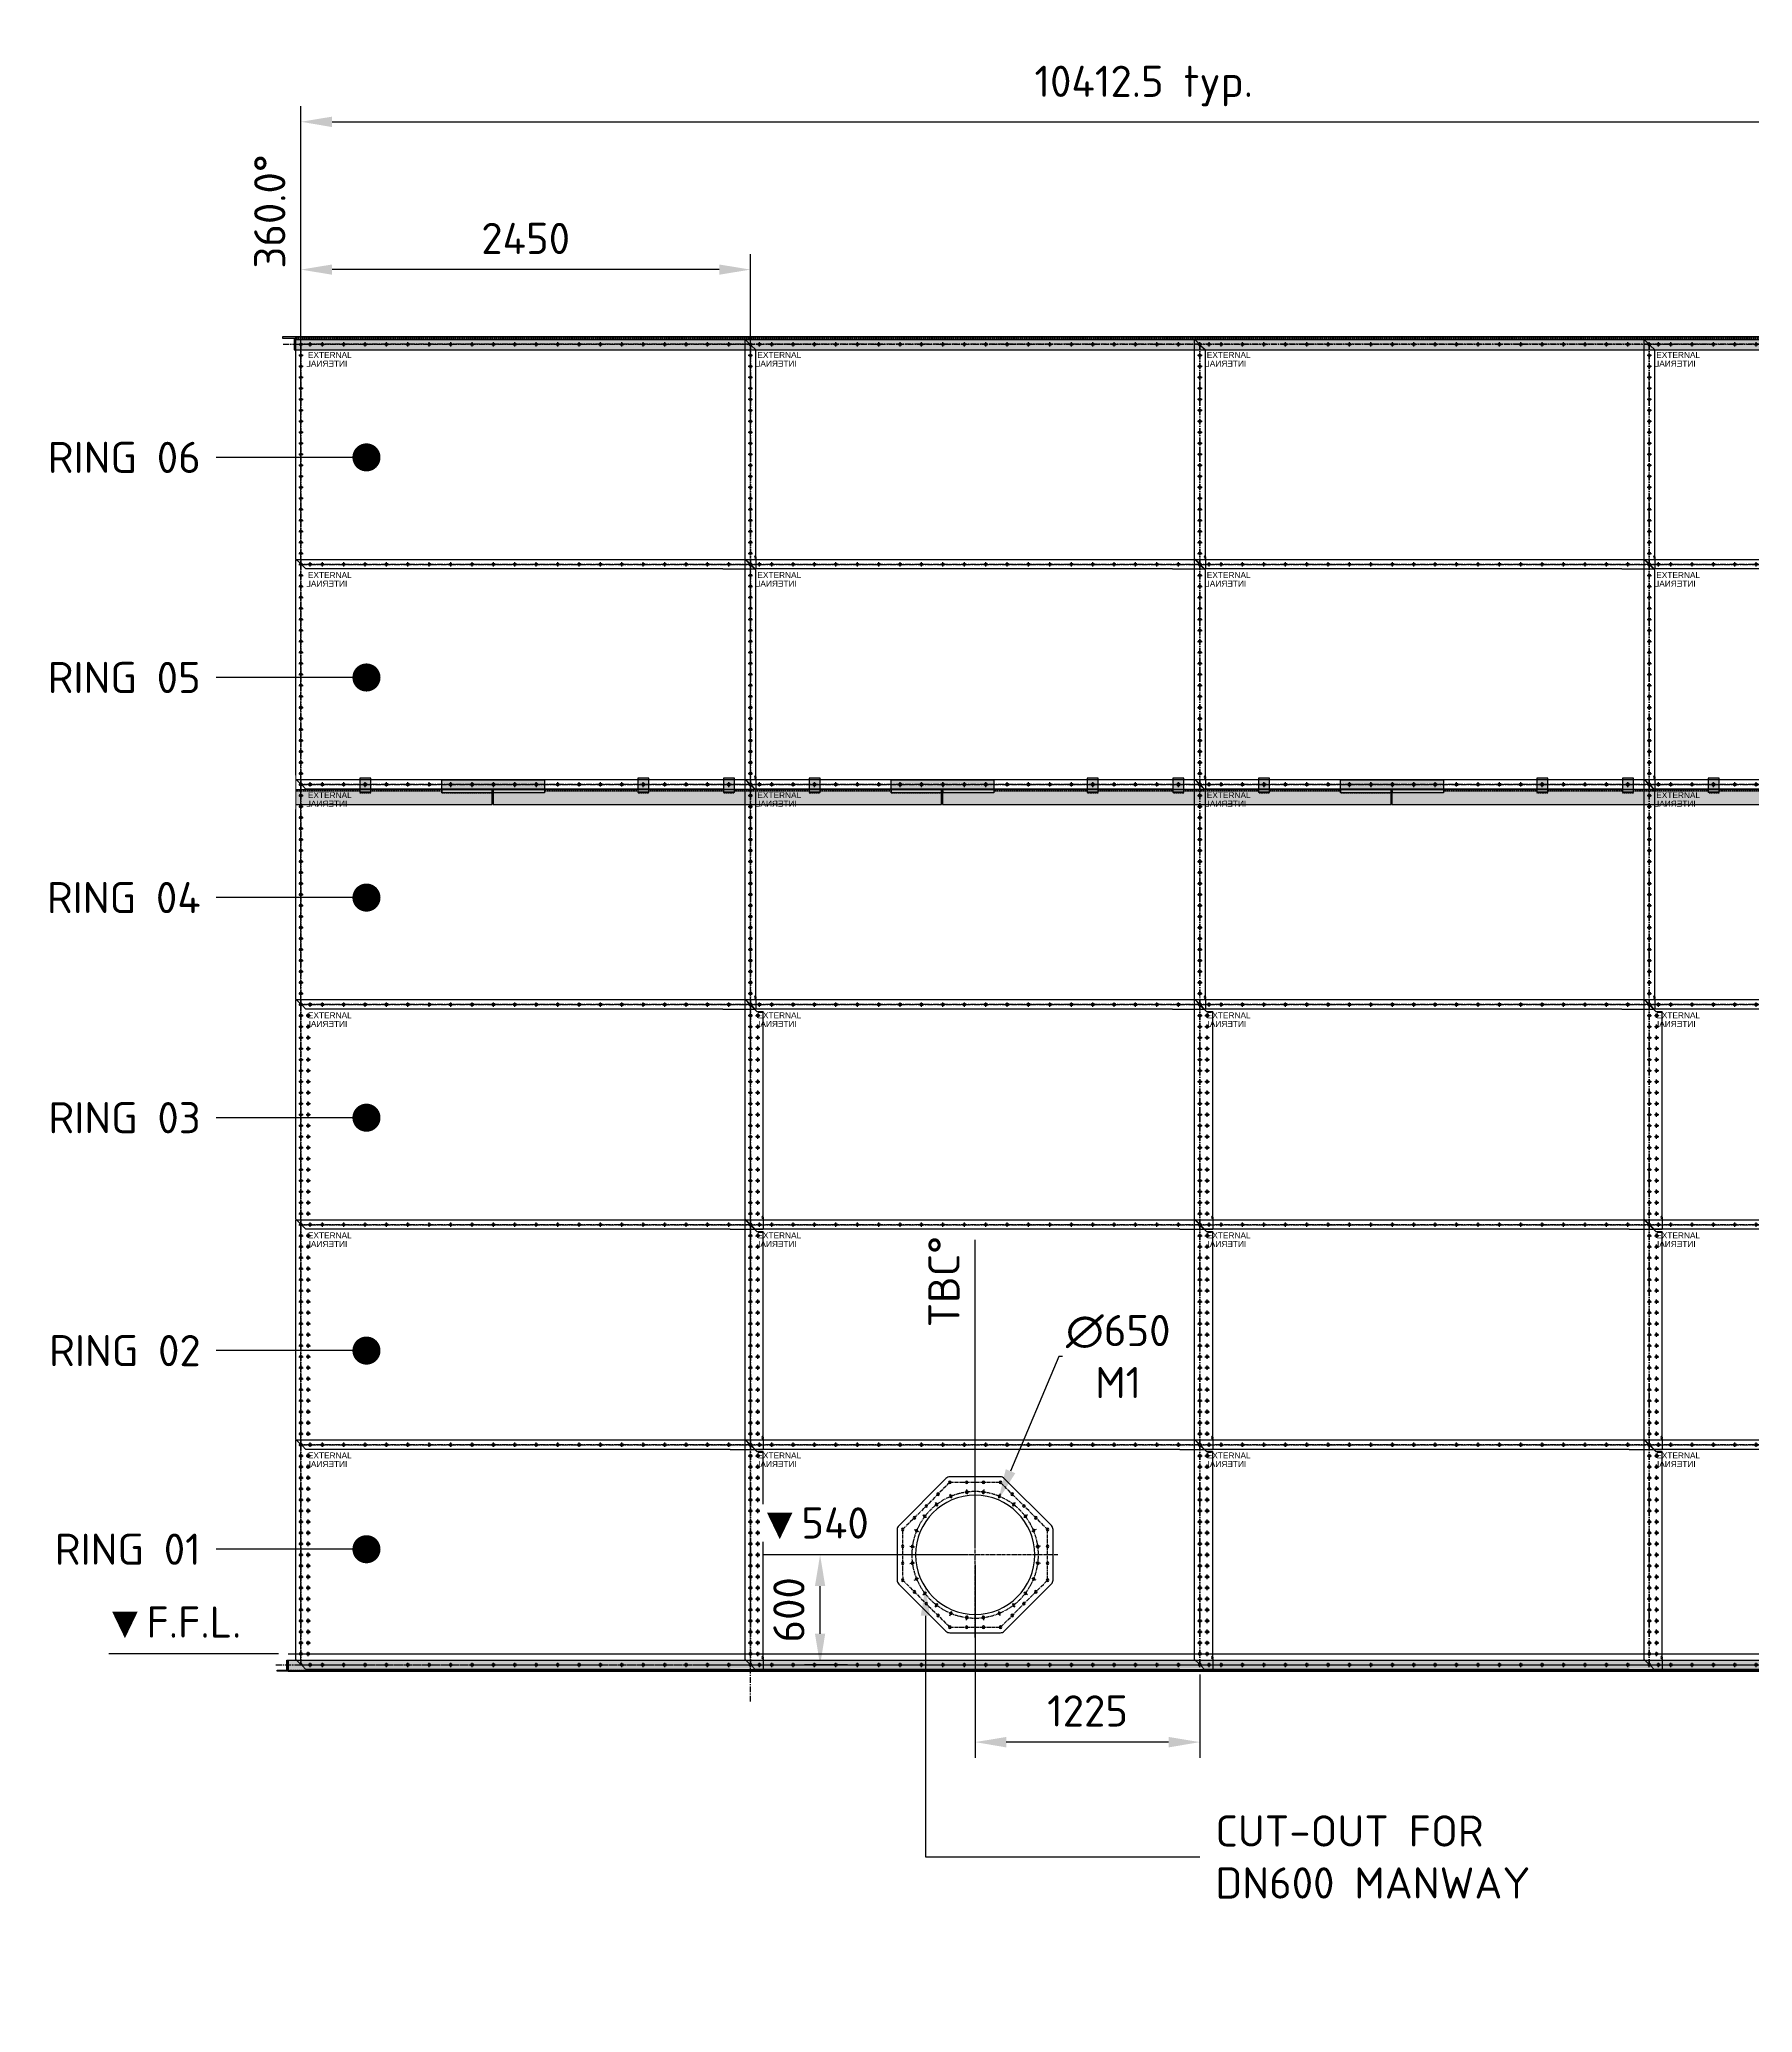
# Model space of a CAD drawing. Header units: millimetres. Extents: x -1425 to 321190, y -45665 to 8862.
# Drawn here: x -1425 to 7913, y -1895 to 8862 of the extents above; entities that cross this region are included whole.
import ezdxf
from ezdxf import colors
from ezdxf.entities.mleader import LeaderData, LeaderLine
from ezdxf.math import Vec2, Vec3

# ---------------------------------------------------------------- set-up
doc = ezdxf.new("R2010")
doc.units = ezdxf.units.MM
doc.header["$PDMODE"] = 4
for name, pattern in [('CENTER', [50.8, 31.75, -6.35, 6.35, -6.35]), ('CENTER2', [28.575, 19.05, -3.175, 3.175, -3.175]), ('HIDDEN', [0.375, 0.25, -0.125])]:
    doc.linetypes.add(name, pattern=pattern)
doc.layers.get('Defpoints').update_dxf_attribs({"color": 9})
for name, color, linetype in [('Bolt Holes', 7, 'Continuous'), ('CENTRELINE', 1, 'CENTER'), ('X 0001 M', 7, 'Continuous'), ('X 0515 M', 7, 'Continuous'), ('X 1515 M', 8, 'HIDDEN'), ('X 2001 M', 1, 'CENTER2'), ('X 2515 M', 1, 'CENTER'), ('X 3001 D', 5, 'Continuous'), ('X 3001 G', 112, 'Continuous'), ('X 5001 H', 8, 'Continuous')]:
    doc.layers.add(name, color=color, linetype=linetype)
doc.styles.add('BIT STD. 2.0', font='isocpeur.ttf', dxfattribs={"height": 2})
doc.styles.add('GG STD. 1.8', font='arial.ttf', dxfattribs={"height": 1.8})
doc.dimstyles.new('BIT STD. 2.0', dxfattribs={"dimtxt": 2, "dimasz": 2, "dimexe": 1, "dimexo": 0.625, "dimgap": 1, "dimtad": 1, "dimdec": 0, "dimdsep": 46, "dimtxsty": 'BIT STD. 2.0', "dimcen": 0, "dimadec": 0, "dimazin": 0, "dimtfac": 1, "dimtdec": 0, "dimtmove": 0, "dimatfit": 3, "dimfxl": 1, "dimtfill": 1, "dimlwd": -1, "dimlwe": -1, "dimarcsym": 0})
doc.dimstyles.new('BIT STD. 2.0.1', dxfattribs={"dimtxt": 2, "dimasz": 2, "dimexe": 1, "dimexo": 0.625, "dimgap": 1, "dimtad": 1, "dimtih": 1, "dimtoh": 1, "dimdec": 0, "dimdsep": 46, "dimtxsty": 'BIT STD. 2.0', "dimcen": 0, "dimadec": 0, "dimazin": 0, "dimtfac": 1, "dimtdec": 0, "dimtofl": 0, "dimtmove": 0, "dimatfit": 3, "dimfxl": 1, "dimtfill": 1, "dimlwd": -1, "dimlwe": -1, "dimarcsym": 0})

# ---------------------------------------------------------------- blocks, each defined once
blk = doc.blocks.new('*D324')
at = {"layer": 'Defpoints', "color": 0, "transparency": 16777216}
for p in [(10413, 8413), (0, 7931), (10413, 7946)]:
    blk.add_point(p, dxfattribs=at)
at = {"layer": 'X 5001 H', "color": 0, "transparency": 16777216}
for p, q in [((0, 7984), (0, 8498)), ((170, 8413), (10243, 8413)), ((10413, 7999), (10413, 8498))]:
    blk.add_line(p, q, dxfattribs=at)
for points in [[(170, 8441), (170, 8384), (0, 8413)], [(10243, 8441), (10243, 8384), (10413, 8413)]]:
    blk.add_solid(points, dxfattribs=at)
at = {"layer": 'X 5001 H', "color": 0, "transparency": 16777216, "insert": (4594, 8608), "char_height": 170, "attachment_point": 5, "style": 'BIT STD. 2.0', "bg_fill": 3, "box_fill_scale": 1.1, "bg_fill_color": 256, "bg_fill_true_color": 13158600, "bg_fill_transparency": 0}
blk.add_mtext('10412.5 typ.', dxfattribs=at)
blk = doc.blocks.new('*D323')
at = {"layer": 'Defpoints', "color": 0, "transparency": 16777216}
for p in [(0, 7607), (0, 6540), (2450, 6540)]:
    blk.add_point(p, dxfattribs=at)
at = {"layer": 'X 5001 H', "color": 0, "transparency": 16777216}
for p, q in [((0, 6593), (0, 7692)), ((2450, 6593), (2450, 7692)), ((2280, 7607), (170, 7607))]:
    blk.add_line(p, q, dxfattribs=at)
for points in [[(170, 7635), (170, 7579), (0, 7607)], [(2280, 7635), (2280, 7579), (2450, 7607)]]:
    blk.add_solid(points, dxfattribs=at)
at = {"layer": 'X 5001 H', "color": 0, "transparency": 16777216, "insert": (1225, 7777), "char_height": 170, "attachment_point": 5, "style": 'BIT STD. 2.0', "bg_fill": 3, "box_fill_scale": 1.1, "bg_fill_color": 256, "bg_fill_true_color": 13158600, "bg_fill_transparency": 0}
blk.add_mtext('2450', dxfattribs=at)
blk = doc.blocks.new('*D322')
at = {"color": 0, "transparency": 16777216}
blk.add_line((0, 6593), (0, 8221), dxfattribs=at)
at = {"layer": 'Defpoints', "color": 0, "transparency": 16777216}
for p in [(0, 7541), (0, 6540), (41650, 0)]:
    blk.add_point(p, dxfattribs=at)
at = {"color": 0, "transparency": 16777216, "insert": (-170, 7924), "char_height": 170, "attachment_point": 5, "rotation": 90, "style": 'BIT STD. 2.0', "bg_fill": 3, "box_fill_scale": 1.1, "bg_fill_color": 256, "bg_fill_true_color": 13158600, "bg_fill_transparency": 0}
blk.add_mtext('360.0%%D', dxfattribs=at)
blk = doc.blocks.new('*U69')
at = {"layer": 'Defpoints', "color": 1, "linetype": 'CENTER'}
blk.add_line((2450, -200), (2450, 7233), dxfattribs=at)
at = {"layer": 'X 2001 M', "color": 1}
blk.add_line((0, 0), (0, 7275), dxfattribs=at)
blk = doc.blocks.new('_Dot')
at = {"color": 0, "linetype": 'ByBlock', "lineweight": -2}
blk.add_line((-0.5, 0), (-1, 0), dxfattribs=at)
at = {"color": 0, "linetype": 'ByBlock', "const_width": 0.5}
blk.add_lwpolyline([(-0.25, 0, 1), (0.25, 0, 1)], format="xyb", close=True, dxfattribs=at)
blk = doc.blocks.new('*U227')
at = {"layer": 'X 5001 H'}
h = blk.add_hatch(color=8, dxfattribs=at)
h.dxf.hatch_style = 1
h.paths.add_polyline_path([(0, 25), (0, -35), (41750, -35), (41750, 25)])
for p, q in [((0, 25), (41750, 25)), ((0, -35), (41750, -35))]:
    blk.add_line(p, q)
blk.add_lwpolyline([(0, 25), (41750, 25), (41750, -35), (0, -35)], close=True)
at = {"layer": 'X 0515 M'}
blk.add_lwpolyline([(0, 25), (0, -35), (-60, -35), (-60, -29), (-6, -29), (-6, 25)], close=True, dxfattribs=at)
at = {"layer": 'X 1515 M', "color": 251, "true_color": 0x636466}
blk.add_line((0, -29), (41750, -29), dxfattribs=at)
at = {"layer": 'X 2515 M'}
blk.add_line((-66, 0), (41816, 0), dxfattribs=at)
blk = doc.blocks.new('*D321')
at = {"layer": 'Defpoints', "color": 0, "transparency": 16777216}
for p in [(-270, 60), (-70, 60), (-70, 60)]:
    blk.add_point(p, dxfattribs=at)
at = {"layer": 'X 3001 G', "transparency": 16777216}
blk.add_line((-123, 60), (-1048, 60), dxfattribs=at)
at = {"layer": 'X 3001 G', "color": 0, "transparency": 16777216, "insert": (-701, 232), "char_height": 170, "attachment_point": 5, "style": 'BIT STD. 2.0', "bg_fill": 3, "box_fill_scale": 1.1, "bg_fill_color": 256, "bg_fill_true_color": 13158600, "bg_fill_transparency": 0}
blk.add_mtext('{\\fArial|b0|i0|c0|p34;▼}F.F.L.', dxfattribs=at)
blk = doc.blocks.new('*U73')
at = {"layer": 'CENTRELINE', "color": 0, "linetype": 'CENTER2', "transparency": 16777216}
for p, q in [((-12, 0), (-1.4, 0)), ((0, 1.4), (0, 12)), ((1.4, 0), (12, 0)), ((0, -12), (0, -1.4))]:
    blk.add_line(p, q, dxfattribs=at)
at = {"layer": 'CENTRELINE', "color": 0, "linetype": 'Continuous', "transparency": 16777216}
for p, q in [((-0.7, 0), (0.7, 0)), ((0, -0.7), (0, 0.7))]:
    blk.add_line(p, q, dxfattribs=at)
blk = doc.blocks.new('14mm DIA HOLE')
blk.add_circle((0, 0), 7)
at = {"layer": 'CENTRELINE', "linetype": 'CENTER2'}
blk.add_blockref('*U73', (0, 0), dxfattribs=at)
blk = doc.blocks.new('*U220')
blk.add_blockref('14mm DIA HOLE', (0, 0))
blk = doc.blocks.new('*U221')
at = {"layer": 'Bolt Holes', "color": 0, "linetype": 'ByBlock', "lineweight": -2, "transparency": 16777216}
for p in [(0, 0), (116.67, 0), (233.34, 0), (350.01, 0), (466.68, 0), (583.35, 0), (700.02, 0), (816.69, 0), (933.36, 0), (1050.03, 0), (1166.7, 0), (1283.37, 0), (1400.04, 0), (1516.71, 0), (1633.38, 0), (1750.05, 0), (1866.72, 0), (1983.39, 0), (2100.06, 0), (0, -1200), (116.67, -1200), (233.34, -1200), (350.01, -1200), (466.68, -1200), (583.35, -1200), (700.02, -1200), (816.69, -1200), (933.36, -1200), (1050.03, -1200), (1166.7, -1200), (1283.37, -1200), (1400.04, -1200), (1516.71, -1200), (1633.38, -1200), (1750.05, -1200), (1866.72, -1200), (1983.39, -1200), (2100.06, -1200)]:
    blk.add_blockref('*U220', p, dxfattribs=at)
blk = doc.blocks.new('*U78')
blk.add_blockref('14mm DIA HOLE', (0, 0))
blk = doc.blocks.new('*U79')
at = {"color": 0, "linetype": 'ByBlock', "lineweight": -2, "transparency": 16777216}
for p in [(0, 0), (0, -60), (0, -120), (0, -180), (0, -240), (0, -300), (0, -360), (0, -420), (0, -480), (0, -540), (0, -600), (0, -660), (0, -720), (0, -780), (0, -840), (0, -900), (0, -960), (0, -1020), (0, -1080)]:
    blk.add_blockref('*U78', p, dxfattribs=at)
blk = doc.blocks.new('Vertical Seam - D (1200)')
blk.add_blockref('*U79', (0, -60))
blk = doc.blocks.new('*U161')
blk.add_blockref('Vertical Seam - D (1200)', (0, 0))
blk = doc.blocks.new('*U133')
at = {"layer": 'X 2001 M', "color": 0, "transparency": 16777216}
for p, q in [((-4.12, 0), (-0.8, 0)), ((0, 0.8), (0, 4.12)), ((0.8, 0), (4.12, 0)), ((0, -4.12), (0, -0.8))]:
    blk.add_line(p, q, dxfattribs=at)
at = {"layer": 'X 2001 M', "color": 0, "linetype": 'Continuous', "transparency": 16777216}
for p, q in [((-0.4, 0), (0.4, 0)), ((0, -0.4), (0, 0.4))]:
    blk.add_line(p, q, dxfattribs=at)
blk = doc.blocks.new('*U130')
for p, q in [((0, 72), (0, 132)), ((0, 58), (0, 0))]:
    blk.add_line(p, q)
blk.add_arc((0, 65), 7, 90, 270)
at = {"layer": 'X 2001 M'}
blk.add_blockref('*U133', (0, 65), dxfattribs=at)
blk = doc.blocks.new('*U109')
for p, q in [((0, 692), (0, 1194)), ((0, 558), (0, 692)), ((0, 132), (0, 558))]:
    blk.add_line(p, q)
blk = doc.blocks.new('*U117')
for p, q in [((-620, 0), (-2454, 0)), ((-180, 0), (-620, 0)), ((-180, 0), (-166, 0)), ((-166, 0), (0, 0))]:
    blk.add_line(p, q)
blk = doc.blocks.new('1200 D')
for p, q in [((2424, 25), (-30, 25)), ((-30, 25), (-30, -1169))]:
    blk.add_line(p, q)
for points in [[(2424, 25), (2444, 4, 0.866025), (2454, -6), (2480, -31)], [(26, -1225), (6, -1204, 0.866025), (-4, -1194), (-30, -1169)]]:
    blk.add_lwpolyline(points, format="xyb")
at = {"layer": 'Defpoints', "color": 1, "linetype": 'CENTER'}
blk.add_lwpolyline([(0, -1200), (2450, -1200), (2450, 0), (0, 0)], close=True, dxfattribs=at)
for name, p in [('14mm DIA HOLE', (0, 0)), ('14mm DIA HOLE', (50, 0)), ('14mm DIA HOLE', (117, 0)), ('*U109', (2480, -1225)), ('*U130', (2480, -1225)), ('*U117', (2480, -1225)), ('14mm DIA HOLE', (50, -1200)), ('14mm DIA HOLE', (117, -1200)), ('14mm DIA HOLE', (2450, -1200))]:
    blk.add_blockref(name, p)
at = {"layer": 'Bolt Holes'}
for name, p in [('*U221', (233, 0)), ('*U161', (0, 0)), ('*U161', (2450, 0))]:
    blk.add_blockref(name, p, dxfattribs=at)
at = {"layer": 'Defpoints', "extrusion": (0, 0, -1), "insert": (253, -89), "char_height": 32.4, "width": 6762.89, "attachment_point": 1, "text_direction": (-1, 0, 0), "style": 'GG STD. 1.8'}
blk.add_mtext('INTERNAL', dxfattribs=at)
at = {"layer": 'Defpoints', "insert": (38, -42), "char_height": 32.4, "width": 6762.89, "attachment_point": 1, "style": 'GG STD. 1.8'}
blk.add_mtext('EXTERNAL', dxfattribs=at)
blk = doc.blocks.new('*U222')
blk.add_blockref('14mm DIA HOLE', (0, 0))
blk = doc.blocks.new('*U223')
at = {"layer": 'Bolt Holes', "color": 0, "linetype": 'ByBlock', "lineweight": -2, "transparency": 16777216}
for p in [(0, 0), (116.67, 0), (233.34, 0), (350.01, 0), (466.68, 0), (583.35, 0), (700.02, 0), (816.69, 0), (933.36, 0), (1050.03, 0), (1166.7, 0), (1283.37, 0), (1400.04, 0), (1516.71, 0), (1633.38, 0), (1750.05, 0), (1866.72, 0), (1983.39, 0), (2100.06, 0), (0, -1200), (116.67, -1200), (233.34, -1200), (350.01, -1200), (466.68, -1200), (583.35, -1200), (700.02, -1200), (816.69, -1200), (933.36, -1200), (1050.03, -1200), (1166.7, -1200), (1283.37, -1200), (1400.04, -1200), (1516.71, -1200), (1633.38, -1200), (1750.05, -1200), (1866.72, -1200), (1983.39, -1200), (2100.06, -1200)]:
    blk.add_blockref('*U222', p, dxfattribs=at)
blk = doc.blocks.new('*U253')
blk.add_blockref('Vertical Seam - D (1200)', (0, 0))
blk = doc.blocks.new('*U254')
blk.add_blockref('Vertical Seam - D (1200)', (40, 0))
blk = doc.blocks.new('*U284')
blk.add_blockref('Vertical Seam - D (1200)', (40, 0))
blk = doc.blocks.new('*U138')
at = {"layer": 'X 2001 M', "color": 0, "transparency": 16777216}
for p, q in [((-4.12, 0), (-0.8, 0)), ((0, 0.8), (0, 4.12)), ((0.8, 0), (4.12, 0)), ((0, -4.12), (0, -0.8))]:
    blk.add_line(p, q, dxfattribs=at)
at = {"layer": 'X 2001 M', "color": 0, "linetype": 'Continuous', "transparency": 16777216}
for p, q in [((-0.4, 0), (0.4, 0)), ((0, -0.4), (0, 0.4))]:
    blk.add_line(p, q, dxfattribs=at)
blk = doc.blocks.new('*U135')
for p, q in [((0, 72), (0, 132)), ((0, 58), (0, 0))]:
    blk.add_line(p, q)
blk.add_arc((0, 65), 7, 90, 270)
at = {"layer": 'X 2001 M'}
blk.add_blockref('*U138', (0, 65), dxfattribs=at)
blk = doc.blocks.new('*U153')
for p, q in [((0, 692), (0, 1188)), ((0, 558), (0, 692)), ((0, 132), (0, 558))]:
    blk.add_line(p, q)
blk = doc.blocks.new('*U140')
for p, q in [((-620, 0), (-2494, 0)), ((-180, 0), (-620, 0)), ((-180, 0), (-166, 0)), ((-166, 0), (0, 0))]:
    blk.add_line(p, q)
blk = doc.blocks.new('1200 DD (2101)')
for p, q in [((2424, 25), (-30, 25)), ((-30, 25), (-30, -1169))]:
    blk.add_line(p, q)
for points in [[(2424, 25), (2444, 4, 0.866025), (2454, -6), (2486, -37), (2520, -37)], [(26, -1225), (6, -1204, 0.866025), (-4, -1194), (-30, -1169)]]:
    blk.add_lwpolyline(points, format="xyb")
at = {"layer": 'Defpoints', "color": 1, "linetype": 'CENTER'}
blk.add_lwpolyline([(0, -1200), (2450, -1200), (2450, 0), (0, 0)], close=True, dxfattribs=at)
for name, p in [('14mm DIA HOLE', (0, 0)), ('14mm DIA HOLE', (50, 0)), ('14mm DIA HOLE', (117, 0)), ('*U153', (2520, -1225)), ('*U135', (2520, -1225)), ('*U140', (2520, -1225)), ('14mm DIA HOLE', (50, -1200)), ('14mm DIA HOLE', (117, -1200)), ('14mm DIA HOLE', (2450, -1200)), ('14mm DIA HOLE', (2500, -1200))]:
    blk.add_blockref(name, p)
at = {"layer": 'Bolt Holes'}
for name, p in [('*U223', (233, 0)), ('*U253', (0, 0)), ('*U254', (0, 0)), ('*U161', (2450, 0)), ('*U284', (2450, 0))]:
    blk.add_blockref(name, p, dxfattribs=at)
at = {"layer": 'Defpoints', "extrusion": (0, 0, -1), "insert": (253, -89), "char_height": 32.4, "width": 6762.89, "attachment_point": 1, "text_direction": (-1, 0, 0), "style": 'GG STD. 1.8'}
blk.add_mtext('INTERNAL', dxfattribs=at)
at = {"layer": 'Defpoints', "insert": (38, -42), "char_height": 32.4, "width": 6762.89, "attachment_point": 1, "style": 'GG STD. 1.8'}
blk.add_mtext('EXTERNAL', dxfattribs=at)
blk = doc.blocks.new('VERTICAL SEAM')
for name, p in [('1200 D', (-2450, 7200)), ('1200 D', (-2450, 6000)), ('1200 D', (-2450, 4800)), ('1200 DD (2101)', (-2450, 3600)), ('1200 DD (2101)', (-2450, 2400)), ('1200 DD (2101)', (-2450, 1200))]:
    blk.add_blockref(name, p)
blk = doc.blocks.new('*U229')
at = {"layer": 'X 5001 H'}
h = blk.add_hatch(color=8, dxfattribs=at)
h.dxf.hatch_style = 1
h.paths.add_polyline_path([(0, 30), (0, -40), (41710, -40), (41710, 30)])
for p, q in [((0, 30), (41710, 30)), ((0, -40), (41710, -40))]:
    blk.add_line(p, q)
blk.add_lwpolyline([(0, 30), (41710, 30), (41710, -40), (0, -40)], close=True)
at = {"layer": 'X 0515 M'}
blk.add_lwpolyline([(0, 30), (0, -40), (-70, -40), (-70, -34), (-6, -34), (-6, 30)], close=True, dxfattribs=at)
at = {"layer": 'X 1515 M', "color": 251, "true_color": 0x636466}
blk.add_line((0, -34), (41710, -34), dxfattribs=at)
at = {"layer": 'X 2515 M'}
blk.add_line((-66, 0), (41776, 0), dxfattribs=at)
blk = doc.blocks.new('*D316')
at = {"layer": 'Defpoints', "color": 0, "transparency": 16777216}
for p in [(3802, 899), (3548, 301)]:
    blk.add_point(p, dxfattribs=at)
at = {"layer": 'X 3001 D', "color": 0, "transparency": 16777216}
for p, q in [((4132, 1681), (3868, 1056)), ((4693, 1681), (4132, 1681))]:
    blk.add_line(p, q, dxfattribs=at)
blk.add_solid([(3842, 1067), (3894, 1045), (3802, 899)], dxfattribs=at)
at = {"layer": 'X 3001 D', "color": 0, "transparency": 16777216, "insert": (4455, 1681), "char_height": 170, "attachment_point": 5, "style": 'BIT STD. 2.0', "bg_fill": 3, "box_fill_scale": 1.1, "bg_fill_color": 256, "bg_fill_true_color": 13158600, "bg_fill_transparency": 0}
blk.add_mtext('∅650\\P{\\C7;M1}', dxfattribs=at)
blk = doc.blocks.new('*D315')
at = {"layer": 'Defpoints', "color": 0, "transparency": 16777216}
for p in [(3675, 600), (4900, 0), (3675, -421)]:
    blk.add_point(p, dxfattribs=at)
at = {"layer": 'X 3001 D', "color": 0, "transparency": 16777216}
for p, q in [((3675, 547), (3675, -506)), ((4900, -53), (4900, -506)), ((4730, -421), (3845, -421))]:
    blk.add_line(p, q, dxfattribs=at)
for points in [[(3845, -393), (3845, -450), (3675, -421)], [(4730, -393), (4730, -450), (4900, -421)]]:
    blk.add_solid(points, dxfattribs=at)
at = {"layer": 'X 3001 D', "color": 0, "transparency": 16777216, "insert": (4288, -251), "char_height": 170, "attachment_point": 5, "style": 'BIT STD. 2.0', "bg_fill": 3, "box_fill_scale": 1.1, "bg_fill_color": 256, "bg_fill_true_color": 13158600, "bg_fill_transparency": 0}
blk.add_mtext('1225', dxfattribs=at)
blk = doc.blocks.new('*D314')
at = {"layer": 'Defpoints', "color": 0, "transparency": 16777216}
for p in [(2830, 600), (3675, 600), (3033, 0)]:
    blk.add_point(p, dxfattribs=at)
at = {"layer": 'X 3001 D', "color": 0, "transparency": 16777216}
for p, q in [((3622, 600), (2745, 600)), ((2830, 170), (2830, 430)), ((2980, 0), (2745, 0))]:
    blk.add_line(p, q, dxfattribs=at)
for points in [[(2802, 430), (2858, 430), (2830, 600)], [(2802, 170), (2858, 170), (2830, 0)]]:
    blk.add_solid(points, dxfattribs=at)
at = {"layer": 'X 3001 D', "color": 0, "transparency": 16777216, "insert": (2660, 300), "char_height": 170, "attachment_point": 5, "rotation": 90, "style": 'BIT STD. 2.0', "bg_fill": 3, "box_fill_scale": 1.1, "bg_fill_color": 256, "bg_fill_true_color": 13158600, "bg_fill_transparency": 0}
blk.add_mtext('600', dxfattribs=at)
blk = doc.blocks.new('*D313')
at = {"layer": 'Defpoints', "color": 0, "transparency": 16777216}
for p in [(3158, 600), (3454, 600), (3675, 60)]:
    blk.add_point(p, dxfattribs=at)
at = {"layer": 'X 3001 G', "color": 5, "transparency": 16777216}
blk.add_line((3400, 600), (2516, 600), dxfattribs=at)
at = {"layer": 'X 3001 G', "color": 0, "transparency": 16777216, "insert": (2794, 772), "char_height": 170, "attachment_point": 5, "style": 'BIT STD. 2.0', "bg_fill": 3, "box_fill_scale": 1.1, "bg_fill_color": 256, "bg_fill_true_color": 13158600, "bg_fill_transparency": 0}
blk.add_mtext('{\\fArial|b0|i0|c0|p34;▼}540', dxfattribs=at)
blk = doc.blocks.new('*D312')
at = {"color": 0, "transparency": 16777216}
for p, q in [((3675, 1434), (3675, 2318)), ((3675, 1094), (3675, 1434)), ((3675, 653), (3675, 1094))]:
    blk.add_line(p, q, dxfattribs=at)
at = {"layer": 'Defpoints', "color": 0, "transparency": 16777216}
for p in [(3675, 1774), (3675, 600), (41650, 0)]:
    blk.add_point(p, dxfattribs=at)
at = {"color": 0, "transparency": 16777216, "insert": (3505, 2089), "char_height": 170, "attachment_point": 5, "rotation": 90, "style": 'BIT STD. 2.0', "bg_fill": 3, "box_fill_scale": 1.1, "bg_fill_color": 256, "bg_fill_true_color": 13158600, "bg_fill_transparency": 0}
blk.add_mtext('TBC%%D', dxfattribs=at)
blk = doc.blocks.new('A$C75773D2C')
at = {"layer": 'X 0001 M'}
blk.add_circle((0, 0), 7, dxfattribs=at)
at = {"layer": 'X 2001 M'}
blk.add_line((0, 14), (0, -14), dxfattribs=at)
blk = doc.blocks.new('A$C40320D08')
blk.add_circle((0, 0), 325)
at = {"layer": 'Defpoints'}
blk.add_lwpolyline([(-416, 159), (-159, 416, -0.198912), (-138, 425), (138, 425, -0.198912), (159, 416), (416, 159, -0.198912), (425, 138), (425, -138, -0.198912), (416, -159), (159, -416, -0.198912), (138, -425), (-138, -425, -0.198912), (-159, -416), (-416, -159, -0.198912), (-425, -138), (-425, 138, -0.198912)], format="xyb", close=True, dxfattribs=at)
at = {"layer": 'X 0001 M'}
for centre in [(-202, 331), (-138, 395), (-46, 395), (46, 395), (138, 395), (202, 331), (-266, 266), (266, 266), (-395, 138), (-331, 202), (331, 202), (395, 138), (-395, 46), (395, 46), (-395, -46), (395, -46), (-395, -138), (-331, -202), (331, -202), (395, -138), (-266, -266), (266, -266), (-202, -331), (-138, -395), (-46, -395), (46, -395), (138, -395), (202, -331)]:
    blk.add_circle(centre, 7, dxfattribs=at)
at = {"layer": 'X 2001 M'}
for p, q in [((0, -450), (0, 450)), ((-450, 0), (450, 0))]:
    blk.add_line(p, q, dxfattribs=at)
blk.add_lwpolyline([(-395, 138), (-138, 395), (138, 395), (395, 138), (395, -138), (138, -395), (-138, -395), (-395, -138)], close=True, dxfattribs=at)
blk.add_circle((0, 0), 345, dxfattribs=at)
at = {"layer": 'X 0001 M'}
for p, rotation in [((-132, 319), 22.49999999999897), ((-45, 342), 7.499999999998977), ((45, 342), 352.499999999999), ((132, 319), 337.4999999999989), ((-274, 210), 52.49999999999896), ((-210, 274), 37.49999999999898), ((210, 274), 322.499999999999), ((274, 210), 307.4999999999989), ((-319, 132), 67.49999999999896), ((319, 132), 292.499999999999), ((-342, 45), 82.49999999999898), ((342, 45), 277.4999999999989), ((-342, -45), 97.49999999999895), ((342, -45), 262.4999999999989), ((-319, -132), 112.4999999999989), ((-274, -210), 127.4999999999989), ((274, -210), 232.499999999999), ((319, -132), 247.4999999999989), ((-210, -274), 142.4999999999989), ((-132, -319), 157.499999999999), ((132, -319), 202.4999999999989), ((210, -274), 217.4999999999989), ((-45, -342), 172.4999999999989), ((45, -342), 187.4999999999988)]:
    blk.add_blockref('A$C75773D2C', p, dxfattribs=dict(at, rotation=rotation))
blk = doc.blocks.new('P9071900')
at = {"xscale": -1}
blk.add_blockref('1200 DD (2101)', (-30, -25), dxfattribs=at)
at = {"rotation": 359.993775271945}
blk.add_blockref('A$C40320D08', (-1255, -625), dxfattribs=at)
blk = doc.blocks.new('14 HOLE')
at = {"layer": 'X 0001 M'}
blk.add_circle((0, 0), 7, dxfattribs=at)
at = {"layer": 'X 2001 M'}
for p, q in [((-14, 0), (14, 0)), ((0, -14), (0, 14))]:
    blk.add_line(p, q, dxfattribs=at)
blk = doc.blocks.new('70x70x6 WS')
at = {"layer": 'X 5001 H', "true_color": 0x939598}
h = blk.add_hatch(color=252, dxfattribs=at)
h.dxf.hatch_style = 1
h.paths.add_polyline_path([(789, 139), (789, 64), (849, 64), (849, 139)])
h.paths.add_polyline_path([(1256, 139), (1256, 64), (1316, 64), (1316, 139)])
h.paths.add_polyline_path([(1723, 64), (1783, 64), (1783, 139), (1723, 139)])
h.paths.add_polyline_path([(2170, 129), (2170, 59), (2730, 59), (2730, 129)])
h = blk.add_hatch(color=252, dxfattribs=at)
h.dxf.hatch_style = 1
h.paths.add_polyline_path([(2445, -5), (2445, 69), (2170, 69), (2170, 75), (0, 75), (0, -5)])
blk.add_line((2445, 67), (2455, 67))
for points in [[(789, 64), (849, 64), (849, 139), (789, 139)], [(1256, 64), (1316, 64), (1316, 139), (1256, 139)], [(1723, 64), (1783, 64), (1783, 139), (1723, 139)], [(2170, 129), (2730, 129), (2730, 59), (2170, 59)], [(2445, 75), (0, 75), (0, -5), (2445, -5)]]:
    blk.add_lwpolyline(points, close=True)
at = {"layer": 'X 5001 H', "linetype": 'HIDDEN'}
for p, q in [((789, 67), (280, 67)), ((1256, 67), (849, 67)), ((1723, 67), (1316, 67)), ((2170, 67), (1783, 67))]:
    blk.add_line(p, q, dxfattribs=at)
for points in [[(280, 75), (280, 59), (0, 59)], [(789, 76), (789, 59), (849, 59), (849, 76)], [(1256, 76), (1256, 59), (1316, 59), (1316, 76)], [(1723, 76), (1723, 59), (1783, 59), (1783, 76)], [(2170, 76), (2170, 59), (2445, 59)]]:
    blk.add_lwpolyline(points, dxfattribs=at)
at = {"layer": 'X 0001 M', "xscale": -1}
for p in [(819, 104), (1286, 104), (1753, 104), (2219, 104), (2336, 104), (2453, 104), (2569, 104), (2686, 104)]:
    blk.add_blockref('14 HOLE', p, dxfattribs=at)
blk = doc.blocks.new('*U288')
blk.add_blockref('70x70x6 WS', (-1365, -67))
blk = doc.blocks.new('*U289')
at = {"color": 0, "linetype": 'ByBlock', "lineweight": -2, "transparency": 16777216}
for p in [(0, 0), (2450, 0), (4900, 0), (7350, 0)]:
    blk.add_blockref('*U288', p, dxfattribs=at)

msp = doc.modelspace()

# ---------------------------------------------------------------- dimensions: what is measured, and where the dimension line sits
at = {"layer": 'X 5001 H'}
dim = msp.add_linear_dim(base=(10412.5, 8412.7311), p1=(0, 7931.2681), p2=(10412.5, 7946.2681), text='<> typ.', dimstyle='BIT STD. 2.0', override={"dimdec": 3}, dxfattribs=at)
dim.commit()
dim.dimension.update_dxf_attribs({"geometry": '*D324', "text_midpoint": (4593.75, 8412.7311), "dimtype": 160})

# ---------------------------------------------------------------- next in the draw order: dimensions: what is measured, and where the dimension line sits
dim = msp.add_linear_dim(base=(0, 7607.0925), p1=(2450, 6540), p2=(0, 6540), dimstyle='BIT STD. 2.0', dxfattribs=at)
dim.commit()
dim.dimension.update_dxf_attribs({"geometry": '*D323', "text_midpoint": (1225, 7607.0925), "dimtype": 160})

# ---------------------------------------------------------------- next in the draw order: dimensions: what is measured, and where the dimension line sits
at = {"color": 1}
dim = msp.add_ordinate_dim(feature_location=(0, 6540), offset=(0, 1001.2681), dtype=1, origin=(41650, 0), dimstyle='BIT STD. 2.0', override={"dimdec": 1, "dimlfac": 0.008643, "dimzin": 0, "dimpost": '%%D'}, dxfattribs=at)
dim.commit()
dim.dimension.update_dxf_attribs({"geometry": '*D322', "text_midpoint": (-170, 7923.7681)})

# ---------------------------------------------------------------- next in the draw order: block references
at = {"xscale": -1, "rotation": 180}
msp.add_blockref('*U229', (-30, 7200), dxfattribs=at)
for name, p in [('*U69', (0, 0)), ('1200 D', (2450.0978, 7200)), ('VERTICAL SEAM', (7350, 0)), ('VERTICAL SEAM', (9800, 0)), ('1200 D', (2450.0978, 6000)), ('*U289', (-37.6527, 4763)), ('1200 D', (2450.0978, 4800)), ('*U227', (-70, 0))]:
    msp.add_blockref(name, p)

# ---------------------------------------------------------------- next in the draw order: leaders
ml = msp.add_multileader_mtext('Standard')
ml.set_content('RING 06', color=256, style='BIT STD. 2.0')
ml.set_leader_properties(color=150)
ml.set_arrow_properties(name='DOT')
ml.build(insert=Vec2(0, 0))
ml.multileader.update_dxf_attribs({"has_text_frame": 1, "text_left_attachment_type": 2, "text_right_attachment_type": 2, "dogleg_length": 3, "arrow_head_size": 153, "scale": 85})
ctx = ml.context
ctx.base_point, ctx.scale, ctx.char_height, ctx.arrow_head_size, ctx.landing_gap_size, ctx.plane_origin = Vec3(-1396.1484, 6583.2156), 85, 170, 153, 85, Vec3(357.2792, 6583.2156)
ctx.left_attachment, ctx.right_attachment, ctx.text_align_type = 2, 2, 2
notes = []
notes.append((ctx, [(0, (1, 1, 0), (-206.1484, 6583.2156), (-1, 0), 255, [(0, [(357.2792, 6583.2156)], 0, [])])]))
ctx.mtext.insert, ctx.mtext.alignment, ctx.mtext.flow_direction = Vec3(-546.1484, 6668.28), 3, 5
ml = msp.add_multileader_mtext('Standard')
ml.set_content('RING 05', color=256, style='BIT STD. 2.0')
ml.set_leader_properties(color=150)
ml.set_arrow_properties(name='DOT')
ml.build(insert=Vec2(0, 0))
ml.multileader.update_dxf_attribs({"has_text_frame": 1, "text_left_attachment_type": 2, "text_right_attachment_type": 2, "dogleg_length": 3, "arrow_head_size": 153, "scale": 85})
ctx = ml.context
ctx.base_point, ctx.scale, ctx.char_height, ctx.arrow_head_size, ctx.landing_gap_size, ctx.plane_origin = Vec3(-1396.1484, 5383.2156), 85, 170, 153, 85, Vec3(357.2792, 5383.2156)
ctx.left_attachment, ctx.right_attachment, ctx.text_align_type = 2, 2, 2
notes.append((ctx, [(0, (1, 1, 0), (-206.1484, 5383.2156), (-1, 0), 255, [(0, [(357.2792, 5383.2156)], 0, [])])]))
ctx.mtext.insert, ctx.mtext.alignment, ctx.mtext.flow_direction = Vec3(-546.1484, 5468.28), 3, 5
ml = msp.add_multileader_mtext('Standard')
ml.set_content('RING 04', color=256, style='BIT STD. 2.0')
ml.set_leader_properties(color=150)
ml.set_arrow_properties(name='DOT')
ml.build(insert=Vec2(0, 0))
ml.multileader.update_dxf_attribs({"has_text_frame": 1, "text_left_attachment_type": 2, "text_right_attachment_type": 2, "dogleg_length": 3, "arrow_head_size": 153, "scale": 85})
ctx = ml.context
ctx.base_point, ctx.scale, ctx.char_height, ctx.arrow_head_size, ctx.landing_gap_size, ctx.plane_origin = Vec3(-1413.1484, 4183.2156), 85, 170, 153, 85, Vec3(357.2792, 4183.2156)
ctx.left_attachment, ctx.right_attachment, ctx.text_align_type = 2, 2, 2
notes.append((ctx, [(0, (1, 1, 0), (-206.1484, 4183.2156), (-1, 0), 255, [(0, [(357.2792, 4183.2156)], 0, [])])]))
ctx.mtext.insert, ctx.mtext.alignment, ctx.mtext.flow_direction = Vec3(-546.1484, 4268.28), 3, 5
ml = msp.add_multileader_mtext('Standard')
ml.set_content('RING 03', color=256, style='BIT STD. 2.0')
ml.set_leader_properties(color=150)
ml.set_arrow_properties(name='DOT')
ml.build(insert=Vec2(0, 0))
ml.multileader.update_dxf_attribs({"has_text_frame": 1, "text_left_attachment_type": 2, "text_right_attachment_type": 2, "dogleg_length": 3, "arrow_head_size": 153, "scale": 85})
ctx = ml.context
ctx.base_point, ctx.scale, ctx.char_height, ctx.arrow_head_size, ctx.landing_gap_size, ctx.plane_origin = Vec3(-1396.1484, 2983.2156), 85, 170, 153, 85, Vec3(357.2792, 2983.2156)
ctx.left_attachment, ctx.right_attachment, ctx.text_align_type = 2, 2, 2
notes.append((ctx, [(0, (1, 1, 0), (-206.1484, 2983.2156), (-1, 0), 255, [(0, [(357.2792, 2983.2156)], 0, [])])]))
ctx.mtext.insert, ctx.mtext.alignment, ctx.mtext.flow_direction = Vec3(-546.1484, 3068.28), 3, 5
ml = msp.add_multileader_mtext('Standard')
ml.set_content('RING 02', color=256, style='BIT STD. 2.0')
ml.set_leader_properties(color=150)
ml.set_arrow_properties(name='DOT')
ml.build(insert=Vec2(0, 0))
ml.multileader.update_dxf_attribs({"has_text_frame": 1, "text_left_attachment_type": 2, "text_right_attachment_type": 2, "dogleg_length": 3, "arrow_head_size": 153, "scale": 85})
ctx = ml.context
ctx.base_point, ctx.scale, ctx.char_height, ctx.arrow_head_size, ctx.landing_gap_size, ctx.plane_origin = Vec3(-1396.1484, 1713.4365), 85, 170, 153, 85, Vec3(357.2792, 1713.4365)
ctx.left_attachment, ctx.right_attachment, ctx.text_align_type = 2, 2, 2
notes.append((ctx, [(0, (1, 1, 0), (-206.1484, 1713.4365), (-1, 0), 255, [(0, [(357.2792, 1713.4365)], 0, [])])]))
ctx.mtext.insert, ctx.mtext.alignment, ctx.mtext.flow_direction = Vec3(-546.1484, 1798.5009), 3, 5
ml = msp.add_multileader_mtext('Standard')
ml.set_content('RING 01', color=256, style='BIT STD. 2.0')
ml.set_leader_properties(color=150)
ml.set_arrow_properties(name='DOT')
ml.build(insert=Vec2(0, 0))
ml.multileader.update_dxf_attribs({"has_text_frame": 1, "text_left_attachment_type": 2, "text_right_attachment_type": 2, "dogleg_length": 3, "arrow_head_size": 153, "scale": 85})
ctx = ml.context
ctx.base_point, ctx.scale, ctx.char_height, ctx.arrow_head_size, ctx.landing_gap_size, ctx.plane_origin = Vec3(-1362.1484, 630.587), 85, 170, 153, 85, Vec3(357.2792, 630.587)
ctx.left_attachment, ctx.right_attachment, ctx.text_align_type = 2, 2, 2
notes.append((ctx, [(0, (1, 1, 0), (-206.1484, 630.587), (-1, 0), 255, [(0, [(357.2792, 630.587)], 0, [])])]))
ctx.mtext.insert, ctx.mtext.alignment, ctx.mtext.flow_direction = Vec3(-546.1484, 715.6514), 3, 5
for ctx, leaders in notes:
    for number, flags, end, landing, length, lines in leaders:
        leader = LeaderData()
        leader.index, (leader.has_last_leader_line, leader.has_dogleg_vector, leader.attachment_direction) = number, flags
        leader.last_leader_point, leader.dogleg_vector, leader.dogleg_length = Vec3(end), Vec3(landing), length
        for number, points, colour, breaks in lines:
            line = LeaderLine()
            line.index, line.vertices, line.color, line.breaks = number, Vec3.list(points), colors.encode_raw_color(colour), breaks
            leader.lines.append(line)
        ctx.leaders.append(leader)

# ---------------------------------------------------------------- next in the draw order: dimensions: what is measured, and where the dimension line sits
at = {"layer": 'X 3001 D'}
dim = msp.add_diameter_dim_2p(p1=(3548.4468, 300.6519), p2=(3801.5532, 899.3481), text='<>\\X{\\C7;M1}', dimstyle='BIT STD. 2.0.1', dxfattribs=at)
dim.commit()
dim.dimension.update_dxf_attribs({"geometry": '*D316', "text_midpoint": (4454.977, 1680.9304), "dimtype": 163})
at = {"layer": 'X 3001 G'}
dim = msp.add_ordinate_dim(feature_location=(-70, 60), offset=(-200, 0), dtype=0, origin=(-70, 60), text='{\\fArial|b0|i0|c0|p34;▼}F.F.L.', dimstyle='BIT STD. 2.0', override={"dimclre": 256}, dxfattribs=at)
dim.commit()
dim.dimension.update_dxf_attribs({"geometry": '*D321', "text_midpoint": (-701.4011, 231.7974)})

# ---------------------------------------------------------------- next in the draw order: linework, layer by layer
at = {"color": 112}
msp.add_line((-70, 60), (36750, 60), dxfattribs=at)

# ---------------------------------------------------------------- next in the draw order: block references
msp.add_blockref('VERTICAL SEAM', (2450, 0))

# ---------------------------------------------------------------- next in the draw order: dimensions: what is measured, and where the dimension line sits
at = {"layer": 'X 3001 D'}
dim = msp.add_linear_dim(base=(3675, -421.2971), p1=(4900, 0), p2=(3675, 600), dimstyle='BIT STD. 2.0', dxfattribs=at)
dim.commit()
dim.dimension.update_dxf_attribs({"geometry": '*D315', "text_midpoint": (4287.5, -421.2971), "dimtype": 160})

# ---------------------------------------------------------------- next in the draw order: wipeouts: each hides what was drawn before it
msp.add_wipeout([(-30.9772, 4664.9314), (-1417.5966, 4664.9314), (-1417.5966, 4736.9314), (-1417.5966, 4787.9314), (-1417.5966, 4787.9314), (-1425.2305, 4848.9314), (-30.9772, 4848.9314)])

# ---------------------------------------------------------------- next in the draw order: dimensions: what is measured, and where the dimension line sits
dim = msp.add_linear_dim(base=(2829.9953, 600), p1=(3033.25, 0), p2=(3675, 600), angle=90, dimstyle='BIT STD. 2.0', dxfattribs=at)
dim.commit()
dim.dimension.update_dxf_attribs({"geometry": '*D314', "text_midpoint": (2659.9953, 300)})

# ---------------------------------------------------------------- next in the draw order: dimensions: what is measured, and where the dimension line sits
at = {"layer": 'X 3001 G'}
dim = msp.add_ordinate_dim(feature_location=(3453.5876, 600), offset=(-296.0366, 0), dtype=0, origin=(3675, 60), text='{\\fArial|b0|i0|c0|p34;▼}<>', dimstyle='BIT STD. 2.0', override={"dimclre": 5}, dxfattribs=at)
dim.commit()
dim.dimension.update_dxf_attribs({"geometry": '*D313', "text_midpoint": (2794.1499, 771.7974)})

# ---------------------------------------------------------------- next in the draw order: dimensions: what is measured, and where the dimension line sits
at = {"color": 1}
dim = msp.add_ordinate_dim(feature_location=(3675, 600), offset=(0.0489, 1174.3442), dtype=1, origin=(41650, 0), text='TBC%%D', dimstyle='BIT STD. 2.0', override={"dimdec": 1, "dimlfac": 0.008643, "dimzin": 0, "dimpost": '%%D'}, dxfattribs=at)
dim.commit()
dim.dimension.update_dxf_attribs({"geometry": '*D312', "text_midpoint": (3505.0489, 2088.8442)})

# ---------------------------------------------------------------- next in the draw order: block references
for p in [(2450.0978, 3600), (2450.0978, 2400)]:
    msp.add_blockref('1200 DD (2101)', p)
at = {"xscale": -1}
msp.add_blockref('P9071900', (2420.0978, 1225), dxfattribs=at)

# ---------------------------------------------------------------- next in the draw order: leaders
ml = msp.add_multileader_mtext('Standard')
ml.set_content('CUT-OUT FOR\\PDN600 MANWAY', color=256, style='BIT STD. 2.0')
ml.set_leader_properties(color=150)
ml.build(insert=Vec2(0, 0))
ml.multileader.update_dxf_attribs({"has_text_frame": 1, "text_left_attachment_type": 2, "text_right_attachment_type": 2, "dogleg_length": 3, "arrow_head_size": 153, "scale": 85})
ctx = ml.context
ctx.base_point, ctx.scale, ctx.char_height, ctx.arrow_head_size, ctx.landing_gap_size, ctx.plane_origin = Vec3(4900, -1047.338), 85, 170, 153, 85, Vec3(3046.6261, 420.8921)
ctx.left_attachment, ctx.right_attachment = 2, 2
notes = []
notes.append((ctx, [(0, (1, 1, 0), (3403.9053, -1047.338), (1, 0), 1496.0947, [(0, [(3403.9053, 420.8921)], 0, [])])]))
ctx.mtext.insert, ctx.mtext.flow_direction = Vec3(4985, -820.607), 5
for ctx, leaders in notes:
    for number, flags, end, landing, length, lines in leaders:
        leader = LeaderData()
        leader.index, (leader.has_last_leader_line, leader.has_dogleg_vector, leader.attachment_direction) = number, flags
        leader.last_leader_point, leader.dogleg_vector, leader.dogleg_length = Vec3(end), Vec3(landing), length
        for number, points, colour, breaks in lines:
            line = LeaderLine()
            line.index, line.vertices, line.color, line.breaks = number, Vec3.list(points), colors.encode_raw_color(colour), breaks
            leader.lines.append(line)
        ctx.leaders.append(leader)

doc.saveas('drawing.dxf')
